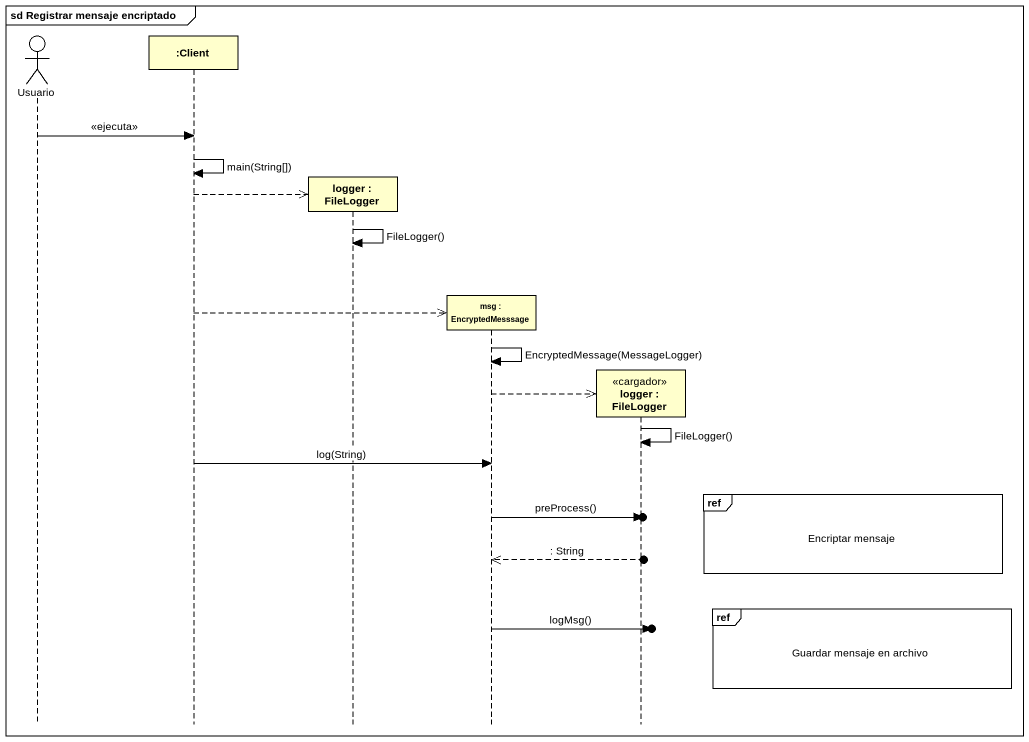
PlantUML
@startuml
mainframe sd Registrar mensaje encriptado
hide footbox
actor Usuario
participant ":Client" as Client
participant "logger : FileLogger" as logger
participant "msg : EncryptedMesssage" as msg
participant "logger : FileLogger" as logger_2 <<cargador>>

Usuario -> Client : <<ejecuta>>
Client -> Client : main(String[])
Client -->> logger **
logger -> logger : FileLogger()
Client -->> msg **
msg -> msg : EncryptedMessage(MessageLogger)
msg -->> logger_2 **
logger_2 -> logger_2 : FileLogger()
Client -> msg : log(String)
ref over logger_2 : Encriptar mensaje
msg ->o] : preProcess()
msg <<--o] : : String
ref over logger_2 : Guardar mensaje en archivo
msg ->o] : logMsg()
@enduml
